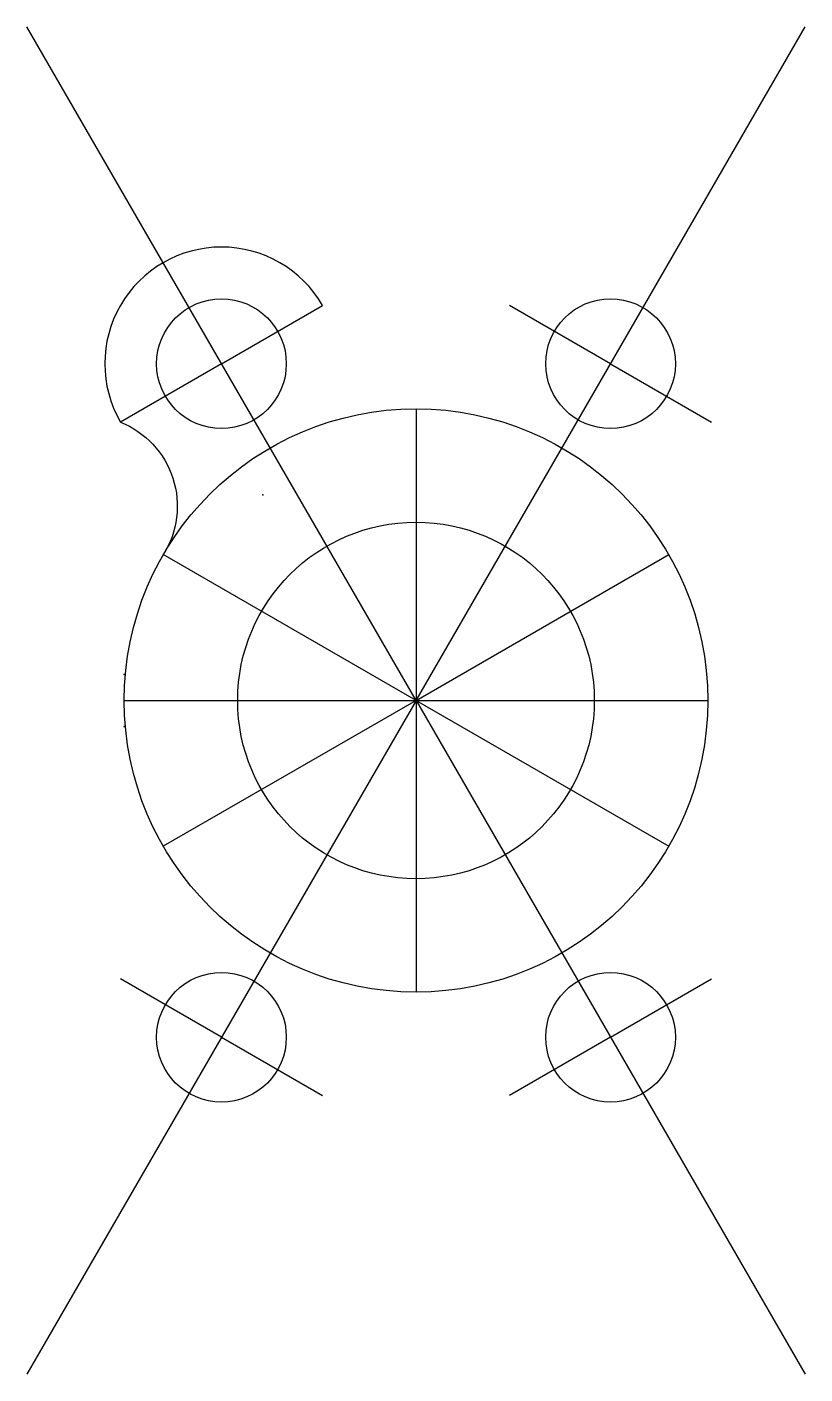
# Model space of a CAD drawing. Header units: millimetres. Extents: x 24 to 144, y 141 to 349.
import ezdxf

# ---------------------------------------------------------------- set-up
doc = ezdxf.new("R2010")
doc.units = ezdxf.units.MM

msp = doc.modelspace()

# ---------------------------------------------------------------- linework, layer by layer
for p, q in [((84.01, 245.25), (24.01, 349.17)), ((84.01, 245.25), (144.01, 349.17)), ((54.01, 297.21), (69.6, 306.21)), ((114.01, 297.21), (98.42, 306.21)), ((54.01, 297.21), (38.42, 288.21)), ((114.01, 297.21), (129.6, 288.21)), ((84.01, 290.25), (84.01, 200.25)), ((84.01, 245.25), (45.04, 267.75)), ((84.01, 245.25), (122.98, 267.75)), ((84.01, 245.25), (24.01, 141.32)), ((39.01, 245.25), (129.01, 245.25)), ((84.01, 245.25), (45.04, 222.75)), ((84.01, 245.25), (144.01, 141.32)), ((84.01, 245.25), (122.98, 222.75)), ((54.01, 193.29), (38.42, 202.29)), ((114.01, 193.29), (129.6, 202.29)), ((54.01, 193.29), (69.6, 184.29)), ((114.01, 193.29), (98.42, 184.29))]:
    msp.add_line(p, q)
msp.add_lwpolyline([(38.42, 288.21, -0.468197), (45.04, 267.75, 0.50726)], format="xyb")
for centre, radius in [((54.01, 297.21), 10), ((114.01, 297.21), 10), ((84.01, 245.25), 45), ((84.01, 245.25), 27.5), ((54.01, 193.29), 10), ((114.01, 193.29), 10)]:
    msp.add_circle(centre, radius)
msp.add_arc((54.01, 297.21), 18, 30, 210)
for p in [(54.01, 297.21), (114.01, 297.21), (61.51, 284.22), (61.51, 284.22), (61.51, 284.22), (61.51, 284.22), (61.51, 284.22), (61.51, 284.22), (61.51, 284.22), (61.51, 284.22), (61.51, 284.22), (61.51, 284.22), (61.51, 284.22), (61.51, 284.22), (61.51, 284.22), (61.51, 284.22), (61.51, 284.22), (61.51, 284.22), (61.51, 284.22), (61.51, 284.22), (61.51, 284.22), (61.51, 284.22), (61.51, 284.22), (61.51, 284.22), (61.51, 284.22), (61.51, 284.22), (61.51, 284.22), (61.51, 284.22), (61.51, 284.22), (60.4, 277), (70.26, 269.06), (39.01, 249.25), (39.01, 245.25), (39.01, 245.25), (39.01, 245.25), (84.01, 245.25), (84.01, 245.25), (84.01, 245.25), (84.01, 245.25), (84.01, 245.25), (84.01, 245.25), (39.01, 241.25), (54.01, 193.29), (114.01, 193.29)]:
    msp.add_point(p)

doc.saveas('drawing.dxf')
